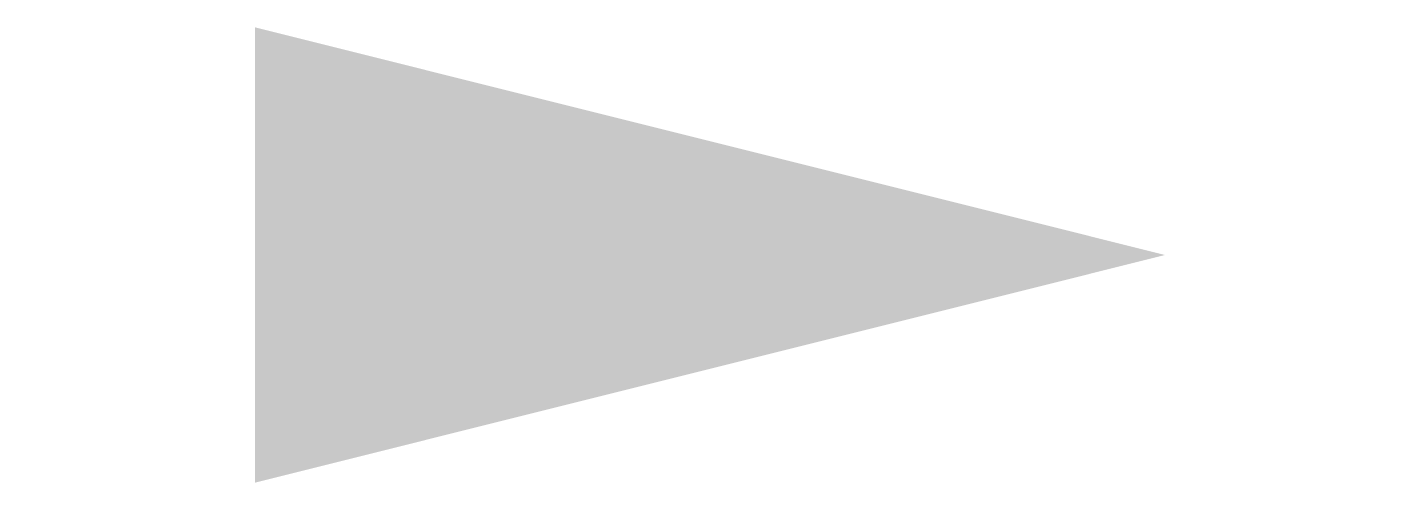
# Model space of a CAD drawing. Extents: x -0.156 to 0.031, y -0.031 to 0.031.
import ezdxf

# ---------------------------------------------------------------- set-up
doc = ezdxf.new("R2010")
doc.units = 0
doc.layers.add('4', color=4, linetype='CONTINUOUS')

msp = doc.modelspace()

# ---------------------------------------------------------------- linework, layer by layer
at = {"layer": '4', "color": 0}
msp.add_lwpolyline([(0, 0, 0, 0.0625, 0), (-0.125, 0, 0.0625, 0.0625, 0)], format="xyseb", dxfattribs=at)

doc.saveas('drawing.dxf')
